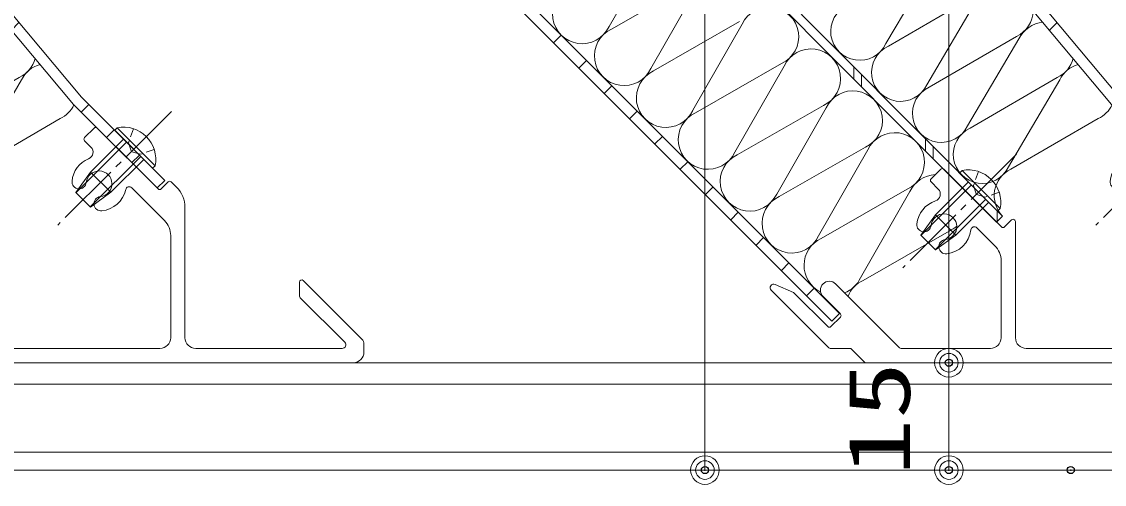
# Model space of a CAD drawing. Units: millimetres, scale not verified. Extents: x -791 to 791, y -562 to 562.
# Drawn here: x 258 to 409.3, y -285.6 to -220.9 of the extents above; entities that cross this region are included whole.
import ezdxf
from ezdxf.enums import TextEntityAlignment as Align

# ---------------------------------------------------------------- set-up
doc = ezdxf.new("R2010")
doc.units = ezdxf.units.MM
doc.header["$LTSCALE"] = 2
doc.header["$PDMODE"] = 32
doc.header["$PDSIZE"] = 1
doc.linetypes.add('CHAIN2', pattern=[12, 9, -1, 1, -1])
doc.linetypes.add('DASHED1', pattern=[1.8, 1.2, -0.6])
for name, color, linetype, lineweight in [('0-2_USERZ', 3, 'Continuous', 9), ('0-7_0', 7, 'Continuous', 9), ('1-0__0-3_', 2, 'Continuous', 9), ('1-1_SHAPE', 7, 'Continuous', 9)]:
    doc.layers.add(name, color=color, linetype=linetype, lineweight=lineweight)
doc.layers.add('0-8_DEFPOINTS', color=1, linetype='Continuous')
doc.styles.add('ＭＳ ゴシック', font='')
doc.styles.get('ＭＳ ゴシック').set_extended_font_data('MS Gothic')

# ---------------------------------------------------------------- blocks, each defined once
blk = doc.blocks.new('DOT1')
at = {"layer": '0-7_0'}
blk.add_line((0, 0), (-2, 0), dxfattribs=at)
for radius in [1, 0.65]:
    blk.add_circle((0, 0), radius, dxfattribs=at)
blk = doc.blocks.new('A$C5808205E')
at = {"layer": '1-1_SHAPE'}
for p, q in [((23.478, 65.6), (20.791, 62.913)), ((41.353, 48.574), (24.327, 65.6)), ((20.791, 62.065), (22.577, 60.279)), ((-30.049, 54.073), (-32.736, 51.386)), ((-13.078, 37.951), (-29.2, 54.073)), ((-32.736, 50.538), (-30.733, 48.535)), ((33.962, 48.893), (43.091, 39.765)), ((44.182, 50.553), (42.202, 48.574)), ((46.506, 49.078), (45.03, 50.553)), ((48.849, 7), (48.849, 43.421)), ((-10.25, 39.931), (-12.23, 37.951)), ((-9.327, 39.857), (-9.401, 39.931)), ((-9.151, 7), (-9.151, 39.433)), ((-19.903, 37.705), (-14.909, 32.711)), ((44.849, 35.522), (44.849, 7)), ((-13.151, 28.468), (-13.151, 7)), ((-71.153, 19.602), (-76.302, 21.885)), ((-41.528, 4.176), (-59.383, 22.031)), ((80.849, 22.551), (80.849, 18.592)), ((98.263, 6.586), (81.873, 22.976)), ((-77.415, 20.263), (-61.327, 4.176)), ((-61.576, 10.081), (-70.972, 19.477)), ((-62.919, 18.496), (-58.04, 13.617)), ((81.024, 18.167), (93.485, 5.707)), ((-58.04, 12.768), (-60.727, 10.081)), ((-60.903, 4), (-55.4, 4)), ((-54.976, 3.824), (-51.327, 0.176)), ((-16.151, 4), (-41.104, 4)), ((41.849, 4), (-6.151, 4)), ((92.778, 4), (51.849, 4)), ((98.849, 3), (98.849, 5.172)), ((-50.903, 0), (95.849, 0))]:
    blk.add_line(p, q, dxfattribs=at)
for centre, radius, start, end in [((23.903, 65.176), 0.6, 45, 135), ((21.216, 62.489), 0.6, 135, 225), ((21.163, 58.864), 2, 292.57657, 45), ((24.849, 50), 7.6, 112.57657, 174.07517), ((-29.624, 53.649), 0.6, 45, 135), ((24.849, 50), 3.6, 275.92483, 174.07517), ((-32.311, 50.962), 0.6, 135, 225), ((-32.147, 47.121), 2, 288.18309, 45), ((19.279, 50.578), 2, 174.07517, 354.07517), ((24.849, 50), 7.6, 275.92483, 347.82548), ((33.255, 48.186), 1, 45, 167.82548), ((41.778, 48.998), 0.6, 225, 315), ((44.606, 50.129), 0.6, 45, 135), ((40.849, 43.421), 8, 0, 45), ((25.427, 44.43), 2, 95.92483, 275.92483), ((-29.151, 38), 7.6, 108.18309, 174.07517), ((-29.151, 38), 3.6, 275.92483, 174.07517), ((-9.825, 39.507), 0.6, 45, 135), ((-9.751, 39.433), 0.6, 0, 45), ((38.849, 35.522), 6, 0, 45), ((-34.721, 38.578), 2, 174.07517, 354.07517), ((-29.151, 38), 7.6, 275.92483, 353.30724), ((-20.61, 36.998), 1, 45, 173.30724), ((-12.654, 38.375), 0.6, 225, 315), ((-28.573, 32.43), 2, 95.92483, 275.92483), ((-19.151, 28.468), 6, 0, 45), ((-76.708, 20.971), 1, 66.0888, 225), ((-61.151, 20.263), 2.5, 45, 225), ((81.449, 22.551), 0.6, 45, 180), ((-71.396, 19.053), 0.6, 45, 66.0888), ((81.449, 18.592), 0.6, 180, 225), ((-58.464, 13.192), 0.6, 315, 45), ((-61.151, 10.505), 0.6, 225, 315), ((-16.151, 7), 3, 270, 0), ((-6.151, 7), 3, 180, 270), ((41.849, 7), 3, 270, 0), ((51.849, 7), 3, 180, 270), ((96.849, 5.172), 2, 0, 45), ((-60.903, 4.6), 0.6, 225, 270), ((-55.4, 3.4), 0.6, 45, 90), ((-41.104, 4.6), 0.6, 225, 270), ((92.778, 5), 1, 270, 45), ((-50.903, 0.6), 0.6, 225, 270), ((95.849, 3), 3, 270, 0)]:
    blk.add_arc(centre, radius, start, end, dxfattribs=at)
blk = doc.blocks.new('A$C41E34B6F')
at = {"layer": '0-2_USERZ', "color": 4}
for p, q in [((0, -7.5), (0, 7.5)), ((-20, 2.9), (-13, 4)), ((0, 4), (-13, 4)), ((-20, -2.9), (-20, 2.9)), ((0, 2.8), (-20, 2.8)), ((0, -2.8), (-20, -2.8)), ((-20, -2.9), (-13, -4)), ((1.018, -7.5), (0, -7.5))]:
    blk.add_line(p, q, dxfattribs=at)
at = {"layer": '0-2_USERZ', "color": 1, "linetype": 'CHAIN2'}
blk.add_line((15, 0), (-30, 0), dxfattribs=at)
at = {"layer": '0-2_USERZ', "color": 4}
for points in [[(1.018, -7.5), (1.018, 7.5), (0, 7.5)], [(0, -4), (-13, -4), (-13, 4)]]:
    blk.add_lwpolyline(points, dxfattribs=at)
at = {"layer": '0-2_USERZ', "color": 4, "linetype": 'DASHED1'}
for points in [[(4.018, 4.1), (0.307, 2.29), (-0.91, 0)], [(4.018, -4.1), (0.307, -2.29), (-0.91, 0)]]:
    blk.add_lwpolyline(points, dxfattribs=at)
at = {"layer": '0-2_USERZ', "color": 4}
blk.add_arc((-4.054, 0), 9.054, 304.06671, 55.93329, dxfattribs=at)
blk = doc.blocks.new('A$C521773B6')
at = {"layer": '0-2_USERZ', "color": 4}
for p, q in [((-227.549, 93.958), (-213.766, 118.045)), ((-150.199, 89.19), (-135.886, 113.472)), ((-202.762, 107.046), (-226.843, 93.252)), ((-215.839, 82.253), (-202.056, 106.34)), ((-125.156, 102.686), (-149.511, 88.498)), ((-138.781, 77.713), (-124.467, 101.994)), ((-191.052, 95.34), (-215.133, 81.547)), ((-204.129, 70.548), (-190.346, 94.634)), ((-113.737, 91.208), (-138.092, 77.02)), ((-127.362, 66.235), (-113.048, 90.516)), ((-179.342, 83.635), (-203.423, 69.842)), ((-192.419, 58.842), (-178.636, 82.929)), ((-102.318, 79.73), (-126.673, 65.543)), ((-115.943, 54.757), (-101.63, 79.038)), ((-167.632, 71.93), (-191.713, 58.136)), ((-180.709, 47.137), (-166.926, 71.224)), ((-90.9, 68.253), (-115.255, 54.065)), ((-155.922, 60.225), (-180.003, 46.431)), ((-168.999, 35.432), (-155.215, 59.519)), ((-144.212, 48.519), (-168.293, 34.726)), ((-157.289, 23.726), (-143.505, 47.813)), ((-132.502, 36.814), (-156.583, 23.021))]:
    blk.add_line(p, q, dxfattribs=at)
at = {"layer": '0-2_USERZ'}
for p, q in [((-104.508, 92.98), (-102.378, 95.109)), ((-243.046, 89.426), (-240.924, 91.547)), ((-235.974, 82.355), (-233.853, 84.476)), ((-159.154, 79.264), (-159.154, 82.668)), ((-157.032, 77.131), (-157.032, 80.535)), ((-228.903, 75.284), (-226.782, 77.405)), ((-221.832, 68.213), (-219.711, 70.334)), ((-84.991, 70.07), (-82.87, 72.191)), ((-77.92, 62.999), (-75.799, 65.12)), ((-214.761, 61.142), (-212.64, 63.263)), ((-139.154, 59.178), (-139.154, 62.572)), ((-137.032, 57.057), (-137.032, 60.451)), ((-70.849, 55.927), (-68.728, 58.049)), ((-207.69, 54.071), (-205.569, 56.192)), ((-200.619, 47), (-198.498, 49.121)), ((-119.154, 39.448), (-119.154, 42.572)), ((-193.548, 39.929), (-191.427, 42.05)), ((-186.477, 32.858), (-184.356, 34.979)), ((-179.406, 25.787), (-177.285, 27.908)), ((-172.335, 18.715), (-170.214, 20.837))]:
    blk.add_line(p, q, dxfattribs=at)
at = {"layer": '0-2_USERZ', "color": 7}
for points in [[(-286.782, 287.312), (-141.825, 432.269), (-139.704, 430.147), (-284.66, 285.19), (-142.3, 142.83), (-84.92, 74.241), (-61.657, 50.978)], [(-61.657, 50.978), (-63.778, 48.856), (-87.135, 72.214), (-144.515, 140.802), (-286.782, 283.069)]]:
    blk.add_lwpolyline(points, dxfattribs=at)
at = {"layer": '0-2_USERZ'}
blk.add_lwpolyline([(-372.217, 296.945), (-142.301, 65.72), (-117.591, 41.01), (-119.289, 39.313), (-144.001, 64.025), (-373.919, 295.253)], close=True, dxfattribs=at)
at = {"layer": '0-2_USERZ', "color": 7}
for points in [[(-372.217, 296.945), (-142.301, 65.72), (-117.591, 41.01), (-119.289, 39.313), (-144.001, 64.025), (-373.919, 295.253)], [(-163.142, 13.766), (-417.879, 268.503), (-420.001, 266.381), (-165.264, 11.644)]]:
    blk.add_lwpolyline(points, close=True, dxfattribs=at)
at = {"layer": '0-2_USERZ', "color": 4}
for centre, radius, start, end in [((-235.053, 97.455), 8.279, 115.01164, 335.01164), ((-157.527, 92.63), 8.095, 114.85193, 334.85193), ((-182.842, 91.137), 8.279, 295.01164, 155.01164), ((-117.139, 98.554), 8.095, 294.85193, 358.93906), ((-105.721, 87.076), 8.095, 94.26252, 154.85193), ((-223.343, 85.75), 8.279, 115.01164, 335.01164), ((-146.108, 81.153), 8.095, 114.85193, 334.85193), ((-171.132, 79.432), 8.279, 295.01164, 155.01164), ((-105.721, 87.076), 8.095, 294.85193, 345.56762), ((-94.302, 75.598), 8.095, 105.66294, 154.85193), ((-211.633, 74.045), 8.279, 115.01164, 335.01164), ((-159.422, 67.727), 8.279, 295.01164, 155.01164), ((-134.69, 69.675), 8.095, 114.85193, 334.85193), ((-199.923, 62.339), 8.279, 115.01164, 335.01164), ((-94.302, 75.598), 8.095, 294.85193, 334.2909), ((-147.712, 56.021), 8.279, 295.01164, 155.01164), ((-123.271, 58.197), 8.095, 114.85193, 334.85193), ((-188.213, 50.634), 8.279, 115.01164, 335.01164), ((-136.002, 44.316), 8.279, 92.65074, 155.01164), ((-111.853, 46.719), 8.095, 114.85193, 224.85193), ((-176.503, 38.929), 8.279, 115.01164, 335.01164), ((-136.002, 44.316), 8.279, 295.01164, 312.52337), ((-164.793, 27.224), 8.279, 115.01164, 243.73159), ((-164.793, 27.224), 8.279, 291.69512, 335.01164), ((-153.083, 15.518), 8.279, 115.01164, 158.33024)]:
    blk.add_arc(centre, radius, start, end, dxfattribs=at)
at = {"layer": '0-2_USERZ', "rotation": 45}
for p in [(-70.34, 59.66), (-124.291, 47.709)]:
    blk.add_blockref('A$C41E34B6F', p, dxfattribs=at)
at = {"layer": '0-2_USERZ'}
blk.add_blockref('A$C5808205E', (-104.849, 0), dxfattribs=at)

msp = doc.modelspace()

# ---------------------------------------------------------------- linework, layer by layer
at = {"layer": '0-2_USERZ'}
for p, q in [((353.481, -17.588), (353.481, -279.588)), ((387.553, -27.586), (387.553, -264.586)), ((0.546, -268.588), (571.855, -268.588)), ((407.086, -268.586), (383.553, -268.586)), ((407.086, -268.586), (383.553, -268.586)), ((387.553, -272.586), (387.553, -279.588)), ((0.85, -281.088), (571.855, -281.088)), ((0.546, -283.588), (572.159, -283.588)), ((400.573, -283.588), (349.481, -283.588)), ((466.809, -283.588), (383.553, -283.588))]:
    msp.add_line(p, q, dxfattribs=at)
at = {"layer": '0-8_DEFPOINTS'}
for p in [(387.553, -268.586), (353.481, -283.588), (387.553, -283.588), (404.573, -283.588)]:
    msp.add_point(p, dxfattribs=at)
at = {"layer": '1-0__0-3_'}
for q in [(21.133, -271.598), (551.572, -271.598)]:
    msp.add_line((310.71, -271.598), q, dxfattribs=at)

# ---------------------------------------------------------------- block references
at = {"layer": '0-2_USERZ', "xscale": 0.5, "yscale": 0.5}
for p in [(308.855, -268.586), (453.855, -268.586)]:
    msp.add_blockref('A$C521773B6', p, dxfattribs=at)
at = {"layer": '0-2_USERZ', "xscale": 2, "yscale": 2}
for p, rotation in [((387.553, -268.586), 270), ((387.553, -268.586), 90), ((353.481, -283.588), 270), ((387.553, -283.588), 270)]:
    msp.add_blockref('DOT1', p, dxfattribs=dict(at, rotation=rotation))

# ---------------------------------------------------------------- texts
at = {"layer": '0-2_USERZ', "style": 'ＭＳ ゴシック', "width": 1.35}
msp.add_text('15', height=8.666, rotation=90, dxfattribs=at).set_placement((384.719, -284.38), align=Align.BOTTOM_LEFT)

doc.saveas('drawing.dxf')
